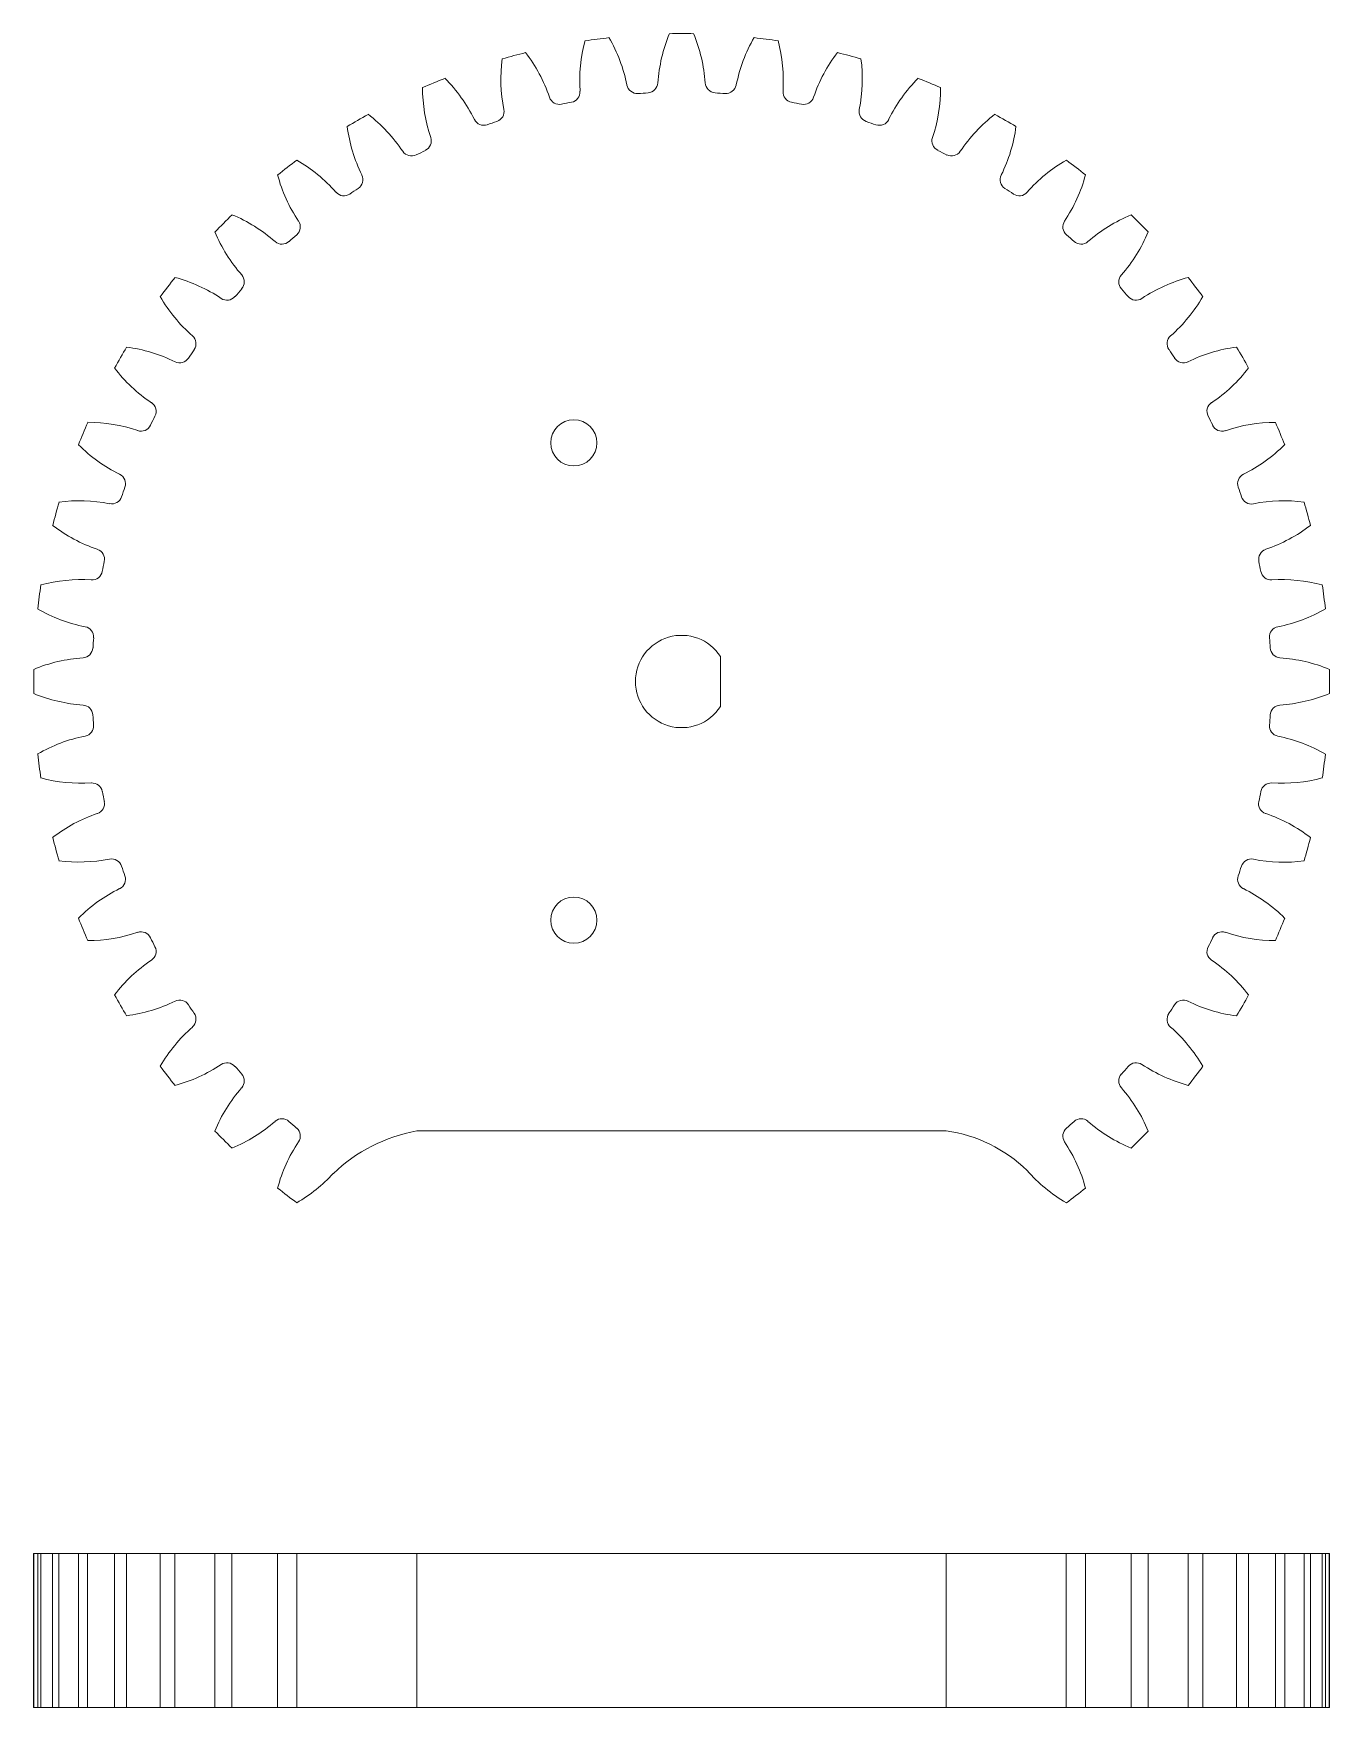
# Model space of a CAD drawing. Header units: millimetres. Extents: x 173 to 339, y -32 to 215.
# Drawn here: x 208.1 to 292.3, y 105.8 to 214.6 of the extents above; entities that cross this region are included whole.
import ezdxf

# ---------------------------------------------------------------- set-up
doc = ezdxf.new("R2010")
doc.units = ezdxf.units.MM

# ---------------------------------------------------------------- blocks, each defined once
blk = doc.blocks.new('A$C23F770DA')
at = {"color": 0, "linetype": 'Continuous', "lineweight": 0, "extrusion": (1.22465e-16, 1, 2.22045e-16)}
for p, q in [((-109.67, 10.94), (-109.68, 10.94)), ((-109.68, 0.94), (-109.68, 10.94)), ((-109.41, 10.94), (-109.67, 10.94)), ((-109.67, 0.94), (-109.67, 10.94)), ((-109.21, 10.94), (-109.41, 10.94)), ((-109.41, 0.94), (-109.41, 10.94)), ((-108.44, 10.94), (-109.21, 10.94)), ((-109.21, 0.94), (-109.21, 10.94)), ((-108.03, 10.94), (-108.44, 10.94)), ((-108.44, 0.94), (-108.44, 10.94)), ((-106.77, 10.94), (-108.03, 10.94)), ((-108.03, 0.94), (-108.03, 10.94)), ((-106.17, 10.94), (-106.77, 10.94)), ((-106.77, 0.94), (-106.77, 10.94)), ((-104.42, 10.94), (-106.17, 10.94)), ((-106.17, 0.94), (-106.17, 10.94)), ((-103.64, 10.94), (-104.42, 10.94)), ((-104.42, 0.94), (-104.42, 10.94)), ((-101.45, 10.94), (-103.64, 10.94)), ((-103.64, 0.94), (-103.64, 10.94)), ((-100.5, 10.94), (-101.45, 10.94)), ((-101.45, 0.94), (-101.45, 10.94)), ((-97.9, 10.94), (-100.5, 10.94)), ((-100.5, 0.94), (-100.5, 10.94)), ((-96.79, 10.94), (-97.9, 10.94)), ((-97.9, 0.94), (-97.9, 10.94)), ((-93.99, 10.94), (-96.79, 10.94)), ((-96.79, 0.94), (-96.79, 10.94)), ((-93.99, 10.94), (-93.83, 10.94)), ((-92.58, 10.94), (-93.83, 10.94)), ((-93.83, 0.94), (-93.83, 10.94)), ((-90.2, 10.94), (-92.58, 10.94)), ((-92.58, 0.94), (-92.58, 10.94)), ((-90.2, 10.94), (-84.79, 10.94)), ((-84.79, 10.94), (-50.39, 10.94)), ((-84.79, 0.94), (-84.79, 10.94)), ((-50.39, 10.94), (-45.13, 10.94)), ((-50.39, 0.94), (-50.39, 10.94)), ((-42.59, 10.94), (-45.13, 10.94)), ((-41.34, 10.94), (-42.59, 10.94)), ((-42.59, 0.94), (-42.59, 10.94)), ((-41.34, 10.94), (-41.18, 10.94)), ((-41.34, 0.94), (-41.34, 10.94)), ((-38.38, 10.94), (-41.18, 10.94)), ((-37.27, 10.94), (-38.38, 10.94)), ((-38.38, 0.94), (-38.38, 10.94)), ((-37.27, 0.94), (-37.27, 10.94)), ((-34.67, 10.94), (-37.27, 10.94)), ((-33.72, 10.94), (-34.67, 10.94)), ((-34.67, 0.94), (-34.67, 10.94)), ((-31.53, 10.94), (-33.72, 10.94)), ((-33.72, 0.94), (-33.72, 10.94)), ((-30.74, 10.94), (-31.53, 10.94)), ((-31.53, 0.94), (-31.53, 10.94)), ((-29, 10.94), (-30.74, 10.94)), ((-30.74, 0.94), (-30.74, 10.94)), ((-28.4, 10.94), (-29, 10.94)), ((-29, 0.94), (-29, 10.94)), ((-27.13, 10.94), (-28.4, 10.94)), ((-28.4, 0.94), (-28.4, 10.94)), ((-26.73, 10.94), (-27.13, 10.94)), ((-27.13, 0.94), (-27.13, 10.94)), ((-25.96, 10.94), (-26.73, 10.94)), ((-26.73, 0.94), (-26.73, 10.94)), ((-25.75, 10.94), (-25.96, 10.94)), ((-25.96, 0.94), (-25.96, 10.94)), ((-25.5, 10.94), (-25.75, 10.94)), ((-25.75, 0.94), (-25.75, 10.94)), ((-25.49, 10.94), (-25.5, 10.94)), ((-25.5, 0.94), (-25.5, 10.94)), ((-25.49, 0.94), (-25.49, 10.94)), ((-109.67, 0.94), (-109.68, 0.94)), ((-109.41, 0.94), (-109.67, 0.94)), ((-109.21, 0.94), (-109.41, 0.94)), ((-108.44, 0.94), (-109.21, 0.94)), ((-108.03, 0.94), (-108.44, 0.94)), ((-106.77, 0.94), (-108.03, 0.94)), ((-106.17, 0.94), (-106.77, 0.94)), ((-104.42, 0.94), (-106.17, 0.94)), ((-103.64, 0.94), (-104.42, 0.94)), ((-101.45, 0.94), (-103.64, 0.94)), ((-100.5, 0.94), (-101.45, 0.94)), ((-97.9, 0.94), (-100.5, 0.94)), ((-96.79, 0.94), (-97.9, 0.94)), ((-93.99, 0.94), (-96.79, 0.94)), ((-93.99, 0.94), (-93.83, 0.94)), ((-92.58, 0.94), (-93.83, 0.94)), ((-90.2, 0.94), (-92.58, 0.94)), ((-90.2, 0.94), (-84.79, 0.94)), ((-84.79, 0.94), (-50.39, 0.94)), ((-50.39, 0.94), (-45.13, 0.94)), ((-42.59, 0.94), (-45.13, 0.94)), ((-41.34, 0.94), (-42.59, 0.94)), ((-41.34, 0.94), (-41.18, 0.94)), ((-38.38, 0.94), (-41.18, 0.94)), ((-37.27, 0.94), (-38.38, 0.94)), ((-34.67, 0.94), (-37.27, 0.94)), ((-33.72, 0.94), (-34.67, 0.94)), ((-31.53, 0.94), (-33.72, 0.94)), ((-30.74, 0.94), (-31.53, 0.94)), ((-29, 0.94), (-30.74, 0.94)), ((-28.4, 0.94), (-29, 0.94)), ((-27.13, 0.94), (-28.4, 0.94)), ((-26.73, 0.94), (-27.13, 0.94)), ((-25.96, 0.94), (-26.73, 0.94)), ((-25.75, 0.94), (-25.96, 0.94)), ((-25.5, 0.94), (-25.75, 0.94)), ((-25.49, 0.94), (-25.5, 0.94))]:
    blk.add_line(p, q, dxfattribs=at)
blk = doc.blocks.new('A$C28011C42')
at = {"color": 0, "linetype": 'Continuous', "lineweight": 0}
for p, q in [((-65.06, -47.7), (-65.06, -44.45)), ((-84.79, -75.28), (-50.39, -75.28))]:
    blk.add_line(p, q, dxfattribs=at)
for centre in [(-74.58, -30.58), (-74.58, -61.58)]:
    blk.add_circle(centre, 1.5, dxfattribs=at)
for centre, radius, start, end in [((-67.58, -46.08), 42.09, 96.4303, 98.5679), ((-81.04, -9.3), 10.1, 11.257, 30.0358), ((-59.04, -7.86), 10.1, 157.4625, 176.2413), ((-67.58, -46.08), 42.09, 88.9303, 91.0679), ((-76.13, -7.86), 10.1, 3.757, 22.5358), ((-54.12, -9.3), 10.1, 149.9625, 168.7413), ((-67.58, -46.08), 42.09, 81.4303, 83.5679), ((-67.58, -46.08), 42.09, 103.9303, 106.0679), ((-85.73, -11.37), 10.1, 18.757, 37.5358), ((-64.1, -7.07), 10.1, 164.9625, 183.7413), ((-71.07, -7.07), 10.1, 356.257, 15.0358), ((-49.44, -11.37), 10.1, 142.4625, 161.2413), ((-67.58, -46.08), 42.09, 73.9303, 76.0679), ((-69.22, -6.95), 10.1, 172.4625, 191.2413), ((-65.94, -6.95), 10.1, 348.757, 7.5358), ((-67.58, -46.08), 42.09, 111.4303, 113.5679), ((-74.31, -7.5), 10.1, 179.9625, 198.7413), ((-90.1, -14.04), 10.1, 26.257, 45.0358), ((-45.07, -14.04), 10.1, 134.9625, 153.7413), ((-67.58, -46.08), 42.09, 66.4303, 68.5679), ((-60.85, -7.5), 10.1, 341.257, 0.0358), ((-67.58, -46.08), 38.31, 100.7539, 101.7443), ((-67.58, -46.08), 38.3, 93.2538, 94.2445), ((-67.58, -46.08), 38.3, 85.7538, 86.7445), ((-67.58, -46.08), 38.3, 78.2538, 79.2445), ((-67.58, -46.08), 42.09, 118.9303, 121.0679), ((-94.09, -17.25), 10.1, 33.757, 52.5358), ((-67.58, -46.08), 38.31, 108.2538, 109.2444), ((-67.58, -46.08), 38.3, 70.7538, 71.7445), ((-41.08, -17.25), 10.1, 127.4625, 146.2413), ((-67.58, -46.08), 42.09, 58.9303, 61.0679), ((-79.29, -8.71), 10.1, 187.4625, 206.2413), ((-55.87, -8.71), 10.1, 333.757, 352.5358), ((-67.58, -46.08), 38.3, 115.7538, 116.7445), ((-67.58, -46.08), 38.3, 63.2538, 64.2445), ((-67.58, -46.08), 42.09, 126.4303, 128.5679), ((-97.63, -20.96), 10.1, 41.257, 60.0358), ((-37.54, -20.96), 10.1, 119.9625, 138.7413), ((-67.58, -46.08), 42.09, 51.4303, 53.5679), ((-84.07, -10.56), 10.1, 194.9625, 213.7413), ((-67.58, -46.08), 38.31, 123.2538, 124.2444), ((-67.58, -46.08), 38.31, 55.7538, 56.7444), ((-51.1, -10.56), 10.1, 326.257, 345.0358), ((-67.58, -46.08), 42.09, 133.9303, 136.0679), ((-100.65, -25.09), 10.1, 48.757, 67.5358), ((-34.52, -25.1), 10.1, 112.4625, 131.2413), ((-67.58, -46.08), 42.09, 43.9303, 46.0679), ((-88.56, -13.01), 10.1, 202.4625, 221.2413), ((-67.58, -46.08), 38.3, 130.7538, 131.7445), ((-67.58, -46.08), 38.31, 48.2538, 49.2444), ((-46.6, -13.01), 10.1, 318.757, 337.5358), ((-67.58, -46.08), 42.09, 141.4303, 143.5679), ((-103.1, -29.59), 10.1, 56.257, 75.0358), ((-67.58, -46.08), 38.3, 138.2538, 139.2445), ((-67.58, -46.08), 38.3, 40.7538, 41.7445), ((-32.06, -29.59), 10.1, 104.9625, 123.7413), ((-67.58, -46.08), 42.09, 36.4303, 38.5679), ((-92.7, -16.03), 10.1, 209.9625, 228.7413), ((-42.47, -16.03), 10.1, 311.257, 330.0358), ((-67.58, -46.08), 42.09, 148.9303, 151.0679), ((-104.95, -34.37), 10.1, 63.757, 82.5358), ((-67.58, -46.08), 38.3, 145.7538, 146.7445), ((-67.58, -46.08), 38.31, 33.2538, 34.2444), ((-30.22, -34.37), 10.1, 97.4625, 116.2413), ((-67.58, -46.08), 42.09, 28.9303, 31.0679), ((-96.41, -19.57), 10.1, 217.4625, 236.2413), ((-38.76, -19.57), 10.1, 303.757, 322.5358), ((-67.58, -46.08), 42.09, 156.4303, 158.5679), ((-106.16, -39.34), 10.1, 71.257, 90.0358), ((-67.58, -46.08), 38.31, 153.2539, 154.2444), ((-67.58, -46.08), 38.31, 25.7538, 26.7444), ((-29.01, -39.35), 10.1, 89.9625, 108.7413), ((-67.58, -46.08), 42.09, 21.4303, 23.5679), ((-99.62, -23.56), 10.1, 224.9625, 243.7413), ((-35.55, -23.56), 10.1, 296.257, 315.0358), ((-67.58, -46.08), 38.31, 160.7538, 161.7444), ((-67.58, -46.08), 38.3, 18.2538, 19.2445), ((-67.58, -46.08), 42.09, 163.9303, 166.0679), ((-106.71, -44.44), 10.1, 78.757, 97.5358), ((-28.46, -44.44), 10.1, 82.4625, 101.2413), ((-67.58, -46.08), 42.09, 13.9303, 16.0679), ((-102.29, -27.93), 10.1, 232.4625, 251.2413), ((-32.88, -27.93), 10.1, 288.757, 307.5358), ((-67.58, -46.08), 38.31, 168.2538, 169.2445), ((-67.58, -46.08), 38.3, 10.7538, 11.7445), ((-67.58, -46.08), 42.09, 171.4303, 173.5679), ((-106.59, -49.56), 10.1, 86.257, 105.0358), ((-28.58, -49.56), 10.1, 74.9625, 93.7413), ((-67.58, -46.08), 42.09, 6.4303, 8.5679), ((-104.36, -32.62), 10.1, 239.9625, 258.7413), ((-30.81, -32.62), 10.1, 281.257, 300.0358), ((-67.58, -46.08), 38.3, 175.7538, 176.7445), ((-67.58, -46.08), 3, 32.7492, 327.2508), ((-67.58, -46.08), 38.3, 3.2538, 4.2445), ((-105.8, -54.62), 10.1, 93.757, 112.5358), ((-29.37, -54.62), 10.1, 67.4625, 86.2413), ((-67.58, -46.08), 42.09, 178.9303, 181.0679), ((-67.58, -46.08), 42.09, 358.9303, 1.0679), ((-105.8, -37.53), 10.1, 247.4625, 266.2413), ((-29.37, -37.53), 10.1, 273.757, 292.5358), ((-67.58, -46.08), 38.3, 183.2538, 184.2445), ((-67.58, -46.08), 38.3, 355.7538, 356.7445), ((-104.36, -59.53), 10.1, 101.257, 120.0358), ((-30.81, -59.54), 10.1, 59.9625, 78.7413), ((-67.58, -46.08), 42.09, 186.4303, 188.5679), ((-67.58, -46.08), 42.09, 351.4303, 353.5679), ((-106.59, -42.59), 10.1, 254.9625, 273.7413), ((-67.58, -46.08), 38.3, 190.7538, 191.7445), ((-67.58, -46.08), 38.31, 348.2538, 349.2445), ((-28.58, -42.59), 10.1, 266.257, 285.0358), ((-102.29, -64.22), 10.1, 108.757, 127.5358), ((-32.88, -64.22), 10.1, 52.4625, 71.2413), ((-67.58, -46.08), 42.09, 193.9303, 196.0679), ((-67.58, -46.08), 42.09, 343.9303, 346.0679), ((-106.71, -47.71), 10.1, 262.4625, 281.2413), ((-28.46, -47.72), 10.1, 258.757, 277.5358), ((-67.58, -46.08), 38.31, 198.2538, 199.2444), ((-67.58, -46.08), 38.3, 340.7538, 341.7445), ((-99.62, -68.59), 10.1, 116.257, 135.0358), ((-35.55, -68.59), 10.1, 44.9625, 63.7413), ((-67.58, -46.08), 42.09, 201.4303, 203.5679), ((-67.58, -46.08), 42.09, 336.4303, 338.5679), ((-106.16, -52.81), 10.1, 269.9625, 288.7413), ((-67.58, -46.08), 38.31, 205.7538, 206.7444), ((-67.58, -46.08), 38.31, 333.2539, 334.2444), ((-29.01, -52.81), 10.1, 251.257, 270.0358), ((-96.41, -72.58), 10.1, 123.757, 142.5358), ((-38.76, -72.58), 10.1, 37.4625, 56.2413), ((-67.58, -46.08), 42.09, 208.9303, 211.0679), ((-104.95, -57.78), 10.1, 277.4625, 296.2413), ((-67.58, -46.08), 38.31, 213.2538, 214.2444), ((-67.58, -46.08), 38.3, 325.7538, 326.7445), ((-30.22, -57.79), 10.1, 243.757, 262.5358), ((-67.58, -46.08), 42.09, 328.9303, 331.0679), ((-92.7, -76.12), 10.1, 131.257, 150.0358), ((-42.47, -76.12), 10.1, 29.9625, 48.7413), ((-67.58, -46.08), 42.09, 216.4303, 218.5679), ((-103.1, -62.56), 10.1, 284.9625, 303.7413), ((-67.58, -46.08), 38.3, 220.7538, 221.7445), ((-67.58, -46.08), 38.31, 318.2538, 319.2445), ((-32.06, -62.56), 10.1, 236.257, 255.0358), ((-67.58, -46.08), 42.09, 321.4303, 323.5679), ((-88.57, -79.14), 10.1, 138.757, 157.5358), ((-46.6, -79.14), 10.1, 22.4625, 41.2413), ((-100.65, -67.06), 10.1, 292.4625, 311.2413), ((-67.58, -46.08), 38.31, 228.2538, 229.2444), ((-67.58, -46.08), 38.3, 310.7538, 311.7445), ((-34.52, -67.06), 10.1, 228.757, 247.5358), ((-67.58, -46.08), 42.09, 223.9303, 226.0679), ((-84.07, -81.6), 10.1, 146.257, 165.0358), ((-51.1, -81.6), 10.1, 14.9625, 33.7413), ((-67.58, -46.08), 42.09, 313.9303, 316.0679), ((-97.63, -71.19), 10.1, 299.9625, 317.2909), ((-37.54, -71.19), 10.1, 221.257, 240.0358), ((-67.58, -46.08), 42.09, 231.4303, 233.5679), ((-67.58, -46.08), 42.09, 306.4303, 308.5679)]:
    blk.add_arc(centre, radius, start, end, dxfattribs=at)
at = {"color": 0, "linetype": 'Continuous', "lineweight": 0, "extrusion": (0, 0, -1)}
for centre, radius, start, end in [((70.47, -7.2), 0.68, 265.7555, 348.743), ((69.8, -7.15), 0.68, 183.7587, 266.7462), ((65.37, -7.15), 0.68, 273.2555, 356.243), ((64.7, -7.2), 0.68, 191.2587, 274.2462), ((75.52, -7.91), 0.68, 258.2459, 341.243), ((74.86, -7.78), 0.68, 176.2587, 259.2559), ((60.31, -7.78), 0.68, 280.7555, 3.743), ((59.65, -7.91), 0.68, 198.7587, 281.7462), ((80.43, -9.27), 0.68, 250.7486, 333.743), ((79.79, -9.05), 0.68, 168.7587, 251.7462), ((55.37, -9.05), 0.68, 288.2555, 11.243), ((54.73, -9.27), 0.68, 206.2587, 289.2462), ((84.52, -10.96), 0.68, 161.2587, 244.2462), ((50.64, -10.96), 0.68, 295.7555, 18.743), ((85.13, -11.26), 0.68, 243.2555, 326.243), ((50.04, -11.26), 0.68, 213.7587, 296.7462), ((88.96, -13.48), 0.68, 153.7587, 236.7462), ((46.21, -13.48), 0.68, 303.2528, 26.243), ((89.52, -13.85), 0.68, 235.7508, 318.743), ((45.64, -13.85), 0.68, 221.2587, 304.2462), ((93.03, -16.54), 0.68, 146.2587, 229.2462), ((42.13, -16.55), 0.68, 310.7512, 33.743), ((93.54, -16.99), 0.68, 228.2555, 311.243), ((41.63, -16.99), 0.68, 228.7587, 311.7462), ((96.67, -20.12), 0.68, 138.7587, 221.7462), ((38.5, -20.12), 0.68, 318.2555, 41.243), ((97.11, -20.63), 0.68, 220.7555, 303.743), ((38.05, -20.63), 0.68, 236.2587, 319.2462), ((99.81, -24.14), 0.68, 131.2587, 214.2462), ((35.36, -24.14), 0.68, 325.7517, 48.743), ((100.18, -24.7), 0.68, 213.2555, 296.243), ((34.98, -24.7), 0.68, 243.7587, 326.7462), ((102.4, -28.53), 0.68, 123.7587, 206.7537), ((32.77, -28.53), 0.68, 333.2505, 56.243), ((102.7, -29.14), 0.68, 205.7481, 288.743), ((32.47, -29.14), 0.68, 251.2587, 334.2462), ((104.39, -33.23), 0.68, 116.2587, 199.2462), ((30.78, -33.23), 0.68, 340.7555, 63.743), ((104.61, -33.86), 0.68, 198.2503, 281.243), ((30.56, -33.87), 0.68, 258.7587, 341.7462), ((105.75, -38.14), 0.68, 108.7587, 191.7462), ((29.41, -38.14), 0.68, 348.2555, 71.243), ((105.88, -38.8), 0.68, 190.7538, 273.743), ((29.28, -38.8), 0.68, 266.2587, 349.2462), ((106.46, -43.19), 0.68, 101.2587, 184.2462), ((28.71, -43.19), 0.68, 355.7555, 78.743), ((106.51, -43.86), 0.68, 183.2555, 266.243), ((28.66, -43.86), 0.68, 273.7587, 356.7462), ((106.51, -48.29), 0.68, 93.7587, 176.7462), ((28.66, -48.29), 0.68, 3.2555, 86.243), ((106.46, -48.96), 0.68, 175.7555, 258.743), ((28.71, -48.96), 0.68, 281.2587, 4.2462), ((105.88, -53.35), 0.68, 86.2587, 169.2462), ((29.28, -53.35), 0.68, 10.7539, 93.743), ((105.75, -54.01), 0.68, 168.2555, 251.243), ((29.42, -54.01), 0.68, 288.7587, 11.7462), ((104.61, -58.29), 0.68, 78.7587, 161.7462), ((30.56, -58.29), 0.68, 18.2555, 101.243), ((104.39, -58.93), 0.68, 160.7503, 243.743), ((30.78, -58.93), 0.68, 296.2587, 19.2462), ((102.7, -63.02), 0.68, 71.2587, 154.2462), ((32.47, -63.02), 0.68, 25.7481, 108.743), ((102.4, -63.62), 0.68, 153.2505, 236.243), ((32.77, -63.62), 0.68, 303.7587, 26.7537), ((100.18, -67.45), 0.68, 63.7587, 146.7462), ((34.98, -67.45), 0.68, 33.2555, 116.243), ((99.81, -68.01), 0.68, 145.7517, 228.743), ((35.36, -68.02), 0.68, 311.2587, 34.2462), ((97.12, -71.53), 0.68, 56.2587, 139.2462), ((96.67, -72.03), 0.68, 138.2555, 221.243), ((38.5, -72.03), 0.68, 318.7587, 41.7462), ((38.05, -71.53), 0.68, 40.7555, 123.743), ((93.54, -75.16), 0.68, 48.7587, 131.7462), ((41.63, -75.16), 0.68, 48.2555, 131.243), ((93.03, -75.61), 0.68, 130.7512, 213.743), ((82.88, -85.69), 10.59, 46.2454, 79.6505), ((51.7, -84.58), 9.4, 98.0234, 134.2844), ((42.13, -75.61), 0.68, 326.2587, 49.2462)]:
    blk.add_arc(centre, radius, start, end, dxfattribs=at)

msp = doc.modelspace()

# ---------------------------------------------------------------- block references
for name, p in [('A$C28011C42', (317.77, 218.54)), ('A$C23F770DA', (317.77, 104.87))]:
    msp.add_blockref(name, p)

doc.saveas('drawing.dxf')
